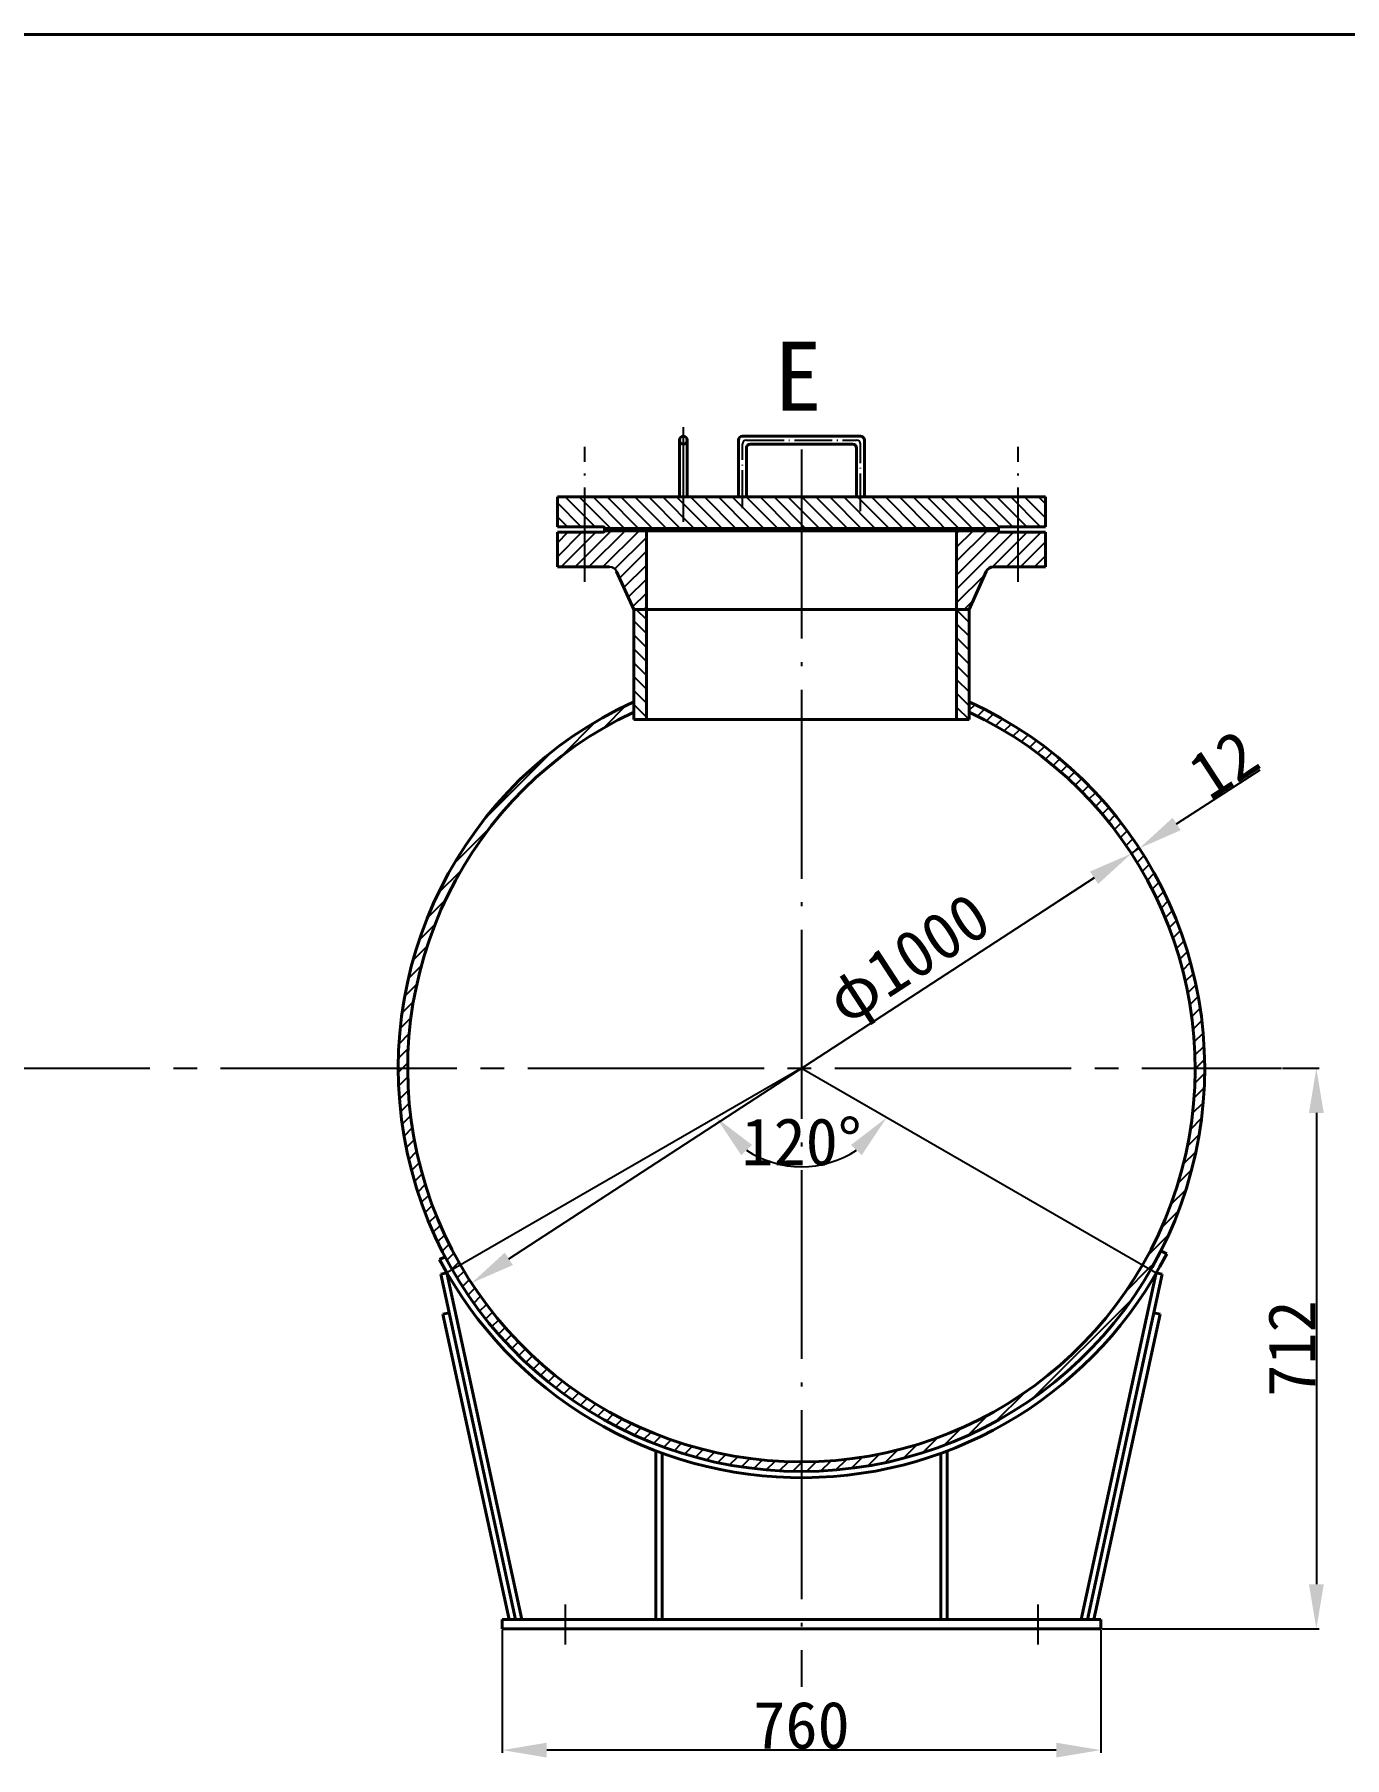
# Model space of a CAD drawing. Extents: x -5192 to 1516, y 3758 to 8558.
# Drawn here: x -2574 to -911, y 6369 to 8558 of the extents above; entities that cross this region are included whole.
import ezdxf

# ---------------------------------------------------------------- set-up
doc = ezdxf.new("R2010")
doc.units = 0
doc.header["$MEASUREMENT"] = 0
doc.linetypes.add('ACAD_ISO04W100', pattern=[30.5, 24, -3, 0.5, -3])
doc.linetypes.add('EB_DASHDOT', pattern=[39, 30, -3, 3, -3])
doc.layers.get('0').update_dxf_attribs({"linetype": 'CONTINUOUS'})
doc.layers.get('DEFPOINTS').update_dxf_attribs({"linetype": 'CONTINUOUS'})
doc.layers.add('1', color=7, linetype='CONTINUOUS', lineweight=0)
doc.layers.add('图层1', color=7, linetype='CONTINUOUS', lineweight=35)
doc.layers.add('尺寸线', color=7, linetype='CONTINUOUS')
doc.styles.add('ISO-25-WS', font='SIMFANG.TTF', dxfattribs={"height": 60})
doc.styles.add('标准', font='txt', dxfattribs={"height": 5})
doc.dimstyles.new('ISO-25_WS', dxfattribs={"dimscale": 0.707071, "dimtxt": 60, "dimasz": 80, "dimexe": 5, "dimexo": 2, "dimgap": 2, "dimtad": 1, "dimdec": 4, "dimdsep": 46, "dimtxsty": 'ISO-25-WS', "dimcen": 2.5, "dimadec": 0, "dimazin": 0, "dimtfac": 1, "dimtdec": 4, "dimtix": 1, "dimtmove": 0, "dimatfit": 0, "dimfxl": 0, "dimtolj": 1, "dimtzin": 0, "dimarcsym": 0})
pattern_1 = [(135, (1703.815, -4e-11), (-8.838835, -8.838835), [])]

# ---------------------------------------------------------------- blocks, each defined once
blk = doc.blocks.new('*D137')
at = {"layer": 'DEFPOINTS', "color": 0, "ltscale": 2}
for p in [(-990.6, 7244.5), (-1220.1, 6532.5), (-946.3, 6532.5)]:
    blk.add_point(p, dxfattribs=at)
at = {"layer": '尺寸线', "color": 0, "lineweight": -2, "ltscale": 2}
for p, q in [((-989.2, 7244.5), (-942.8, 7244.5)), ((-946.3, 7187.9), (-946.3, 6589.1)), ((-1218.7, 6532.5), (-942.8, 6532.5))]:
    blk.add_line(p, q, dxfattribs=at)
at = {"layer": '尺寸线', "color": 0, "ltscale": 2}
for points in [[(-955.7, 7187.9), (-936.9, 7187.9), (-946.3, 7244.5)], [(-955.7, 6589.1), (-936.9, 6589.1), (-946.3, 6532.5)]]:
    blk.add_solid(points, dxfattribs=at)
at = {"layer": '尺寸线', "color": 0, "ltscale": 2, "insert": (-977.7, 6888.5), "char_height": 60, "attachment_point": 5, "rotation": 90, "style": 'ISO-25-WS'}
blk.add_mtext('\\A1;712', dxfattribs=at)
blk = doc.blocks.new('*D136')
at = {"layer": 'DEFPOINTS', "color": 0, "ltscale": 2}
for p in [(-1980.1, 6532.5), (-1220.1, 6532.5), (-1980.1, 6378.5)]:
    blk.add_point(p, dxfattribs=at)
at = {"layer": '尺寸线', "color": 0, "lineweight": -2, "ltscale": 2}
for p, q in [((-1980.1, 6531.1), (-1980.1, 6375)), ((-1220.1, 6531.1), (-1220.1, 6375)), ((-1276.7, 6378.5), (-1923.6, 6378.5))]:
    blk.add_line(p, q, dxfattribs=at)
at = {"layer": '尺寸线', "color": 0, "ltscale": 2}
for points in [[(-1923.6, 6387.9), (-1923.6, 6369.1), (-1980.1, 6378.5)], [(-1276.7, 6387.9), (-1276.7, 6369.1), (-1220.1, 6378.5)]]:
    blk.add_solid(points, dxfattribs=at)
at = {"layer": '尺寸线', "color": 0, "ltscale": 2, "insert": (-1600.1, 6409.9), "char_height": 60, "attachment_point": 5, "style": 'ISO-25-WS'}
blk.add_mtext('\\A1;760', dxfattribs=at)
blk = doc.blocks.new('*D135')
at = {"layer": 'DEFPOINTS', "color": 0, "ltscale": 2}
for p in [(-1600.1, 7244.5), (-1600.1, 7244.5), (-1642.9, 7127), (-2050.5, 6984.5), (-1149.8, 6984.5)]:
    blk.add_point(p, dxfattribs=at)
at = {"layer": '尺寸线', "color": 0, "lineweight": -2, "ltscale": 2}
blk.add_arc((-1600.1, 7244.5), 125.1, 236.1394, 303.8606, dxfattribs=at)
at = {"layer": '尺寸线', "color": 0, "ltscale": 2}
for points in [[(-1676.7, 7134.2), (-1662.9, 7147.1), (-1708.5, 7182)], [(-1537.3, 7147.1), (-1523.6, 7134.2), (-1491.8, 7182)]]:
    blk.add_solid(points, dxfattribs=at)
at = {"layer": '尺寸线', "color": 0, "ltscale": 2, "insert": (-1600.1, 7150.9), "char_height": 60, "attachment_point": 5, "style": 'ISO-25-WS'}
blk.add_mtext('\\A1;120°', dxfattribs=at)
blk = doc.blocks.new('*D139')
at = {"layer": 'DEFPOINTS', "color": 0, "ltscale": 2}
for p in [(-1181.1, 7517.3), (-1171.1, 7523.9), (-1171.1, 7523.9)]:
    blk.add_point(p, dxfattribs=at)
at = {"layer": '尺寸线', "color": 0, "lineweight": -2, "ltscale": 2}
for p, q in [((-1123.7, 7554.8), (-1017.7, 7623.8)), ((-1181.1, 7517.3), (-1171.1, 7523.9)), ((-1180.4, 7516.2), (-1179.2, 7514.4)), ((-1170.3, 7522.7), (-1169.2, 7520.9)), ((-1228.5, 7486.5), (-1275.9, 7455.6))]:
    blk.add_line(p, q, dxfattribs=at)
at = {"layer": '尺寸线', "color": 0, "ltscale": 2}
for points in [[(-1128.8, 7562.7), (-1118.5, 7546.9), (-1171.1, 7523.9)], [(-1233.7, 7494.4), (-1223.4, 7478.6), (-1181.1, 7517.3)]]:
    blk.add_solid(points, dxfattribs=at)
at = {"layer": '尺寸线', "color": 0, "ltscale": 2, "insert": (-1064.1, 7631), "char_height": 60, "attachment_point": 5, "rotation": 33.0711, "style": 'ISO-25-WS'}
blk.add_mtext('\\A1;12', dxfattribs=at)
blk = doc.blocks.new('*D138')
at = {"layer": 'DEFPOINTS', "color": 0, "ltscale": 2}
for p in [(-1181.1, 7517.3), (-2019.1, 6971.7)]:
    blk.add_point(p, dxfattribs=at)
at = {"layer": '尺寸线', "color": 0, "lineweight": -2, "ltscale": 2}
blk.add_line((-1971.7, 7002.5), (-1228.5, 7486.5), dxfattribs=at)
at = {"layer": '尺寸线', "color": 0, "ltscale": 2}
for points in [[(-1233.7, 7494.4), (-1223.4, 7478.6), (-1181.1, 7517.3)], [(-1976.9, 7010.4), (-1966.6, 6994.6), (-2019.1, 6971.7)]]:
    blk.add_solid(points, dxfattribs=at)
at = {"layer": '尺寸线', "color": 0, "ltscale": 2, "insert": (-1461.1, 7377.9), "char_height": 60, "attachment_point": 5, "rotation": 33.0711, "style": 'ISO-25-WS'}
blk.add_mtext('\\A1;φ1000', dxfattribs=at)

msp = doc.modelspace()

# ---------------------------------------------------------------- hatches: boundary and pattern name
at = {"layer": '尺寸线', "ltscale": 2}
h = msp.add_hatch(dxfattribs=at)
h.set_pattern_fill('ANSI31', color=0, scale=100, angle=90, style=0)
h.set_pattern_definition(pattern_1)
h.paths.add_polyline_path([(-1875.13998, 7970.31002), (-1910.13998, 7970.31002), (-1910.13998, 7932.31002), (-1875.13998, 7932.31002)])
h.paths.add_polyline_path([(-1875.13998, 7970.31002), (-1875.13998, 7932.31002), (-1852.13998, 7932.31002, -0.4142135624), (-1850.13998, 7930.31002), (-1600.13998, 7930.31002), (-1600.13998, 7937.31002), (-1600.13998, 7970.31002)])
h.paths.add_polyline_path([(-1418.9301, 7970.31002), (-1600.13998, 7970.31002), (-1600.13998, 7930.31002), (-1427.4975, 7930.31002)])
h = msp.add_hatch(dxfattribs=at)
h.set_pattern_fill('ANSI31', color=0, scale=100, angle=90, style=0)
h.set_pattern_definition(pattern_1)
h.paths.add_polyline_path([(-1325.13998, 7970.31002), (-1418.9301, 7970.31002), (-1427.4975, 7930.31002), (-1350.13998, 7930.31002, -0.4142135624), (-1348.13998, 7932.31002), (-1325.13998, 7932.31002)])
h.paths.add_polyline_path([(-1290.13998, 7970.31002), (-1325.13998, 7970.31002), (-1325.13998, 7932.31002), (-1290.13998, 7932.31002)])
h = msp.add_hatch(dxfattribs=at)
h.set_pattern_fill('ANSI31', color=0, scale=100, style=0)
h.set_pattern_definition([(45, (1703.815, 0), (-8.838835, 8.838835), [])])
h.paths.add_polyline_path([(-1797.13998, 7927.31002), (-1850.13998, 7927.31002, -0.4142135624), (-1852.13998, 7925.31002), (-1875.13998, 7925.31002), (-1875.13998, 7881.31002), (-1843.93849, 7881.31002, -0.2949794919), (-1834.8216, 7875.41881), (-1813.13998, 7827.31002), (-1797.13998, 7827.31002)])
h.paths.add_polyline_path([(-1325.13998, 7925.31002), (-1348.13998, 7925.31002, -0.4142135624), (-1350.13998, 7927.31002), (-1403.13998, 7927.31002), (-1403.13998, 7827.31002), (-1387.13998, 7827.31002), (-1365.45836, 7875.41881, -0.2949794919), (-1356.34146, 7881.31002), (-1325.13998, 7881.31002)])
h.paths.add_polyline_path([(-1290.13998, 7925.31002), (-1325.13998, 7925.31002), (-1325.13998, 7881.31002), (-1290.13998, 7881.31002)])
h.paths.add_polyline_path([(-1875.13998, 7925.31002), (-1910.13998, 7925.31002), (-1910.13998, 7881.31002), (-1875.13998, 7881.31002)])
h = msp.add_hatch(dxfattribs=at)
h.set_pattern_fill('ANSI37', color=0, scale=100, angle=90, style=0)
h.set_pattern_definition([(135, (1703.815, 0), (-8.838835, -8.838835), []), (225, (1703.815, 0), (8.838835, -8.838835), [])])
h.paths.add_polyline_path([(-1600.13998, 7930.31002), (-1850.13998, 7930.31002), (-1850.13998, 7927.31002), (-1600.13998, 7927.31002)])
h.paths.add_polyline_path([(-1416.91423, 7930.31002), (-1600.13998, 7930.31002), (-1600.13998, 7927.31002), (-1417.55678, 7927.31002)])
h = msp.add_hatch(dxfattribs=at)
h.set_pattern_fill('ANSI31', color=0, scale=100, angle=90, style=0)
h.set_pattern_definition([(135, (1703.815, 0), (-8.838835, -8.838835), [])])
h.paths.add_polyline_path([(-1797.13998, 7827.31002), (-1813.13998, 7827.31002), (-1813.13998, 7687.31002), (-1797.13998, 7687.31002)])
h.paths.add_polyline_path([(-1387.13998, 7827.31002), (-1403.13998, 7827.31002), (-1403.13998, 7687.31002), (-1387.13998, 7687.31002)])
h = msp.add_hatch(dxfattribs=at)
h.set_pattern_fill('ANSI31', color=0, scale=100, style=0)
h.paths.add_polyline_path([(-1813.13998, 7696.86971), (-1813.13998, 7710.09915, 0.2934471728), (-2112.13998, 7244.50813), (-2100.13998, 7244.50813, -0.2904607261)])
h.paths.add_polyline_path([(-2100.13998, 7244.50813), (-2112.13998, 7244.50813, 0.1316524976), (-2043.54498, 6988.50813), (-2033.15268, 6994.50813, -0.1316524976)])
h.paths.add_polyline_path([(-1600.13998, 6744.50813, -0.2679491924), (-2033.15268, 6994.50813), (-2043.54498, 6988.50813, 0.2679491924), (-1600.13998, 6732.50813)])
h.paths.add_polyline_path([(-1088.13998, 7244.50813), (-1100.13998, 7244.50813, -0.1316524976), (-1167.12727, 6994.50813), (-1156.73497, 6988.50813, 0.1316524976)])
h.paths.add_polyline_path([(-1387.13998, 7710.09915), (-1387.13998, 7696.86971, -0.2904607261), (-1100.13998, 7244.50813), (-1088.13998, 7244.50813, 0.2934471728)])
h = msp.add_hatch(dxfattribs=at)
h.set_pattern_fill('ANSI31', color=0, scale=100, style=0)
h.paths.add_polyline_path([(-1156.73497, 6988.50813), (-1167.12727, 6994.50813, -0.2679491924), (-1600.13998, 6744.50813), (-1600.13998, 6732.50813, 0.2679491924)])

# ---------------------------------------------------------------- linework, layer by layer
at = {"linetype": 'ACAD_ISO04W100', "ltscale": 5}
for p, q in [((-1750.13998, 7938.64698), (-1750.13998, 8071.15934)), ((-1875.13998, 7862.311), (-1875.13998, 8033.65659)), ((-1325.13998, 7862.311), (-1325.13998, 8033.65659))]:
    msp.add_line(p, q, dxfattribs=at)
at = {"linetype": 'ACAD_ISO04W100', "lineweight": 40, "ltscale": 5}
for p, q in [((-1755.13998, 7970.31002), (-1755.13998, 8042.31002)), ((-1745.13998, 7970.31002), (-1745.13998, 8042.31002)), ((-1680.13998, 7970.31002), (-1680.13998, 8042.31002)), ((-1670.13998, 7970.31002), (-1670.13998, 8032.31002)), ((-1530.13998, 7970.31002), (-1530.13998, 8032.31002)), ((-1520.13998, 7970.31002), (-1520.13998, 8042.31002))]:
    msp.add_line(p, q, dxfattribs=at)
at = {"linetype": 'ACAD_ISO04W100', "ltscale": 2}
for p, q in [((-1675.13998, 7956.1477), (-1675.13998, 8037.31002)), ((-1670.13998, 8042.31002), (-1530.13998, 8042.31002)), ((-1525.13998, 7952.15458), (-1525.13998, 8037.31002))]:
    msp.add_line(p, q, dxfattribs=at)
at = {"layer": '1', "linetype": 'ACAD_ISO04W100', "lineweight": 25, "ltscale": 10}
msp.add_line((-1600.13998, 8030.32229), (-1600.13998, 6458.69397), dxfattribs=at)
at = {"layer": '1', "lineweight": 40, "ltscale": 10}
for p, q in [((-1910.13998, 7970.31002), (-1290.13998, 7970.31002)), ((-1910.13998, 7932.31002), (-1852.13998, 7932.31002)), ((-1910.13998, 7925.31002), (-1852.13998, 7925.31002)), ((-1850.13998, 7930.31002), (-1350.13998, 7930.31002)), ((-1850.13998, 7927.31002), (-1350.13998, 7927.31002)), ((-1290.13998, 7932.31002), (-1348.13998, 7932.31002)), ((-1290.13998, 7925.31002), (-1348.13998, 7925.31002)), ((-1813.13998, 7827.31002), (-1387.13998, 7827.31002)), ((-1813.13998, 7827.31002), (-1813.13998, 7687.31002)), ((-1797.13998, 7827.31002), (-1797.13998, 7687.31002)), ((-1403.13998, 7827.31002), (-1403.13998, 7687.31002)), ((-1387.13998, 7827.31002), (-1387.13998, 7687.31002)), ((-1813.13998, 7687.31002), (-1387.13998, 7687.31002))]:
    msp.add_line(p, q, dxfattribs=at)
at = {"layer": '1', "linetype": 'EB_DASHDOT', "lineweight": 25, "ltscale": 10}
msp.add_line((-5067.71044, 7244.50813), (-990.59355, 7244.50813), dxfattribs=at)
at = {"layer": '图层1', "lineweight": 40}
msp.add_line((-5191.6598, 8557.60855), (1516.3402, 8557.60855), dxfattribs=at)
at = {"layer": '尺寸线', "color": 0, "lineweight": 40, "ltscale": 2}
for p, q in [((-1675.13998, 8047.31002), (-1525.13998, 8047.31002)), ((-1665.13998, 8037.31002), (-1535.13998, 8037.31002)), ((-1910.13998, 7970.31002), (-1910.13998, 7932.31002)), ((-1290.13998, 7970.31002), (-1290.13998, 7932.31002)), ((-1910.13998, 7925.31002), (-1910.13998, 7881.31002)), ((-1850.13998, 7930.31002), (-1850.13998, 7927.31002)), ((-1797.13998, 7827.31002), (-1797.13998, 7927.31002)), ((-1403.13998, 7827.31002), (-1403.13998, 7927.31002)), ((-1350.13998, 7930.31002), (-1350.13998, 7927.31002)), ((-1290.13998, 7925.31002), (-1290.13998, 7881.31002)), ((-1910.13998, 7881.31002), (-1843.93849, 7881.31002)), ((-1290.13998, 7881.31002), (-1356.34146, 7881.31002)), ((-1813.13998, 7827.31002), (-1834.8216, 7875.41881)), ((-1387.13998, 7827.31002), (-1365.45836, 7875.41881)), ((-2059.67051, 7001.59898), (-2052.79071, 7005.23566)), ((-1136.3498, 7008.74822), (-1143.72471, 7012.49713)), ((-2050.47319, 6984.50813), (-2058.29177, 6982.8141)), ((-1963.3256, 6544.50813), (-2058.29177, 6982.8141)), ((-1955.13998, 6544.50813), (-2050.47319, 6984.50813)), ((-1245.13998, 6544.50813), (-1149.80677, 6984.50813)), ((-1236.95435, 6544.50813), (-1141.98818, 6982.8141)), ((-1149.80677, 6984.50813), (-1141.98818, 6982.8141)), ((-2055.5227, 6932.25392), (-2047.70412, 6933.94794)), ((-1971.51122, 6544.50813), (-2055.5227, 6932.25392)), ((-1228.76873, 6544.50813), (-1144.75725, 6932.25392)), ((-1144.75725, 6932.25392), (-1152.57584, 6933.94794)), ((-1785.13998, 6544.50813), (-1785.13998, 6758.52973)), ((-1777.13998, 6544.50813), (-1777.13998, 6755.55925)), ((-1423.13998, 6544.50813), (-1423.13998, 6755.55925)), ((-1415.13998, 6544.50813), (-1415.13998, 6758.52973)), ((-1980.13998, 6544.50813), (-1220.13998, 6544.50813)), ((-1980.13998, 6544.50813), (-1980.13998, 6532.50813)), ((-1220.13998, 6544.50813), (-1220.13998, 6532.50813)), ((-1220.13998, 6532.50813), (-1980.13998, 6532.50813))]:
    msp.add_line(p, q, dxfattribs=at)
at = {"layer": '尺寸线', "color": 0, "lineweight": 30, "ltscale": 2}
for p, q in [((-1850.13998, 7930.31002), (-1850.13998, 7930.31002)), ((-1850.13998, 7927.31002), (-1850.13998, 7927.31002))]:
    msp.add_line(p, q, dxfattribs=at)
at = {"layer": '尺寸线', "color": 0, "ltscale": 2}
for p, q in [((-1600.13998, 7937.31002), (-1600.13998, 7891.31002)), ((-1350.13998, 7930.31002), (-1350.13998, 7930.31002)), ((-1350.13998, 7927.31002), (-1350.13998, 7927.31002)), ((-1600.13998, 7244.50813), (-2050.47319, 6984.50813)), ((-1600.13998, 7244.50813), (-1149.80677, 6984.50813)), ((-1955.13998, 6544.50813), (-1785.13998, 6544.50813)), ((-1900.13998, 6563.31648), (-1900.13998, 6512.60873)), ((-1300.13998, 6563.31648), (-1300.13998, 6512.60873))]:
    msp.add_line(p, q, dxfattribs=at)
at = {"layer": '尺寸线', "color": 0, "lineweight": 40, "ltscale": 2}
msp.add_circle((-1750.13998, 8042.31002), 5, dxfattribs=at)
at = {"layer": '尺寸线', "color": 0, "lineweight": 40, "ltscale": 5}
for centre, start, end in [((-1675.13998, 8042.31002), 90, 180), ((-1665.13998, 8032.31002), 90, 180), ((-1535.13998, 8032.31002), 0, 90), ((-1525.13998, 8042.31002), 360, 90)]:
    msp.add_arc(centre, 5, start, end, dxfattribs=at)
at = {"layer": '尺寸线', "color": 0, "ltscale": 5}
for centre, start, end in [((-1670.13998, 8037.31002), 90, 180), ((-1530.13998, 8037.31002), 0, 90)]:
    msp.add_arc(centre, 5, start, end, dxfattribs=at)
at = {"layer": '尺寸线', "color": 0, "lineweight": 40, "ltscale": 10}
for centre, start, end in [((-1852.13998, 7930.31002), 360, 90), ((-1852.13998, 7927.31002), 270, 0), ((-1348.13998, 7930.31002), 90, 180), ((-1348.13998, 7927.31002), 180, 270)]:
    msp.add_arc(centre, 2, start, end, dxfattribs=at)
at = {"layer": '尺寸线', "color": 0, "lineweight": 30, "ltscale": 2}
msp.add_arc((-1843.93849, 7871.31002), 10, 24.26008696, 90, dxfattribs=at)
at = {"layer": '尺寸线', "color": 0, "lineweight": 40, "ltscale": 2}
for centre, radius, start, end in [((-1356.34146, 7871.31002), 10, 90, 155.73991304), ((-1600.13998, 7244.50813), 512, 114.58329152, 65.41670848), ((-1600.13998, 7244.50813), 500, 115.21397658, 64.78602342), ((-1599.86365, 7244.55174), 520.04653, 207.85107881, 333.03618261)]:
    msp.add_arc(centre, radius, start, end, dxfattribs=at)

# ---------------------------------------------------------------- texts
at = {"insert": (-1634.1224, 8167.22066), "char_height": 87.5912409, "attachment_point": 1, "style": '标准'}
msp.add_mtext('{\\fFangSong_GB2312|b0|i0|c134|p49;\\C0;E}', dxfattribs=at)

# ---------------------------------------------------------------- dimensions: what is measured, and where the dimension line sits
at = {"layer": '尺寸线', "color": 0, "ltscale": 2}
dim = msp.add_linear_dim(base=(-1171.08709, 7523.89606), p1=(-1181.14301, 7517.34791), p2=(-1171.08709, 7523.89606), angle=33.07111473, dimstyle='ISO-25_WS', dxfattribs=at)
dim.commit()
dim.dimension.update_dxf_attribs({"geometry": '*D139', "text_midpoint": (-1046.96928, 7604.71831), "dimtype": 161})
dim = msp.add_diameter_dim_2p(p1=(-2019.13694, 6971.66835), p2=(-1181.14301, 7517.34791), text='φ1000', dimstyle='ISO-25_WS', dxfattribs=at)
dim.commit()
dim.dimension.update_dxf_attribs({"geometry": '*D138', "text_midpoint": (-1441.50106, 7347.80961), "dimtype": 163})
dim = msp.add_angular_dim_2l(base=(-1642.91643, 7126.98079), line1=((-1600.13998, 7244.50813), (-1149.80677, 6984.50813)), line2=((-1600.13998, 7244.50813), (-2050.47319, 6984.50813)), dimstyle='ISO-25_WS', dxfattribs=at)
dim.commit()
dim.dimension.update_dxf_attribs({"geometry": '*D135', "text_midpoint": (-1600.13998, 7150.85229)})
dim = msp.add_linear_dim(base=(-946.30497, 6532.50813), p1=(-990.59355, 7244.50813), p2=(-1220.13998, 6532.50813), angle=90, dimstyle='ISO-25_WS', dxfattribs=at)
dim.commit()
dim.dimension.update_dxf_attribs({"geometry": '*D137', "text_midpoint": (-977.71911, 6888.50813)})
dim = msp.add_linear_dim(base=(-1980.13998, 6378.50479), p1=(-1220.13998, 6532.50813), p2=(-1980.13998, 6532.50813), dimstyle='ISO-25_WS', dxfattribs=at)
dim.commit()
dim.dimension.update_dxf_attribs({"geometry": '*D136', "text_midpoint": (-1600.13998, 6409.91893)})

doc.saveas('drawing.dxf')
